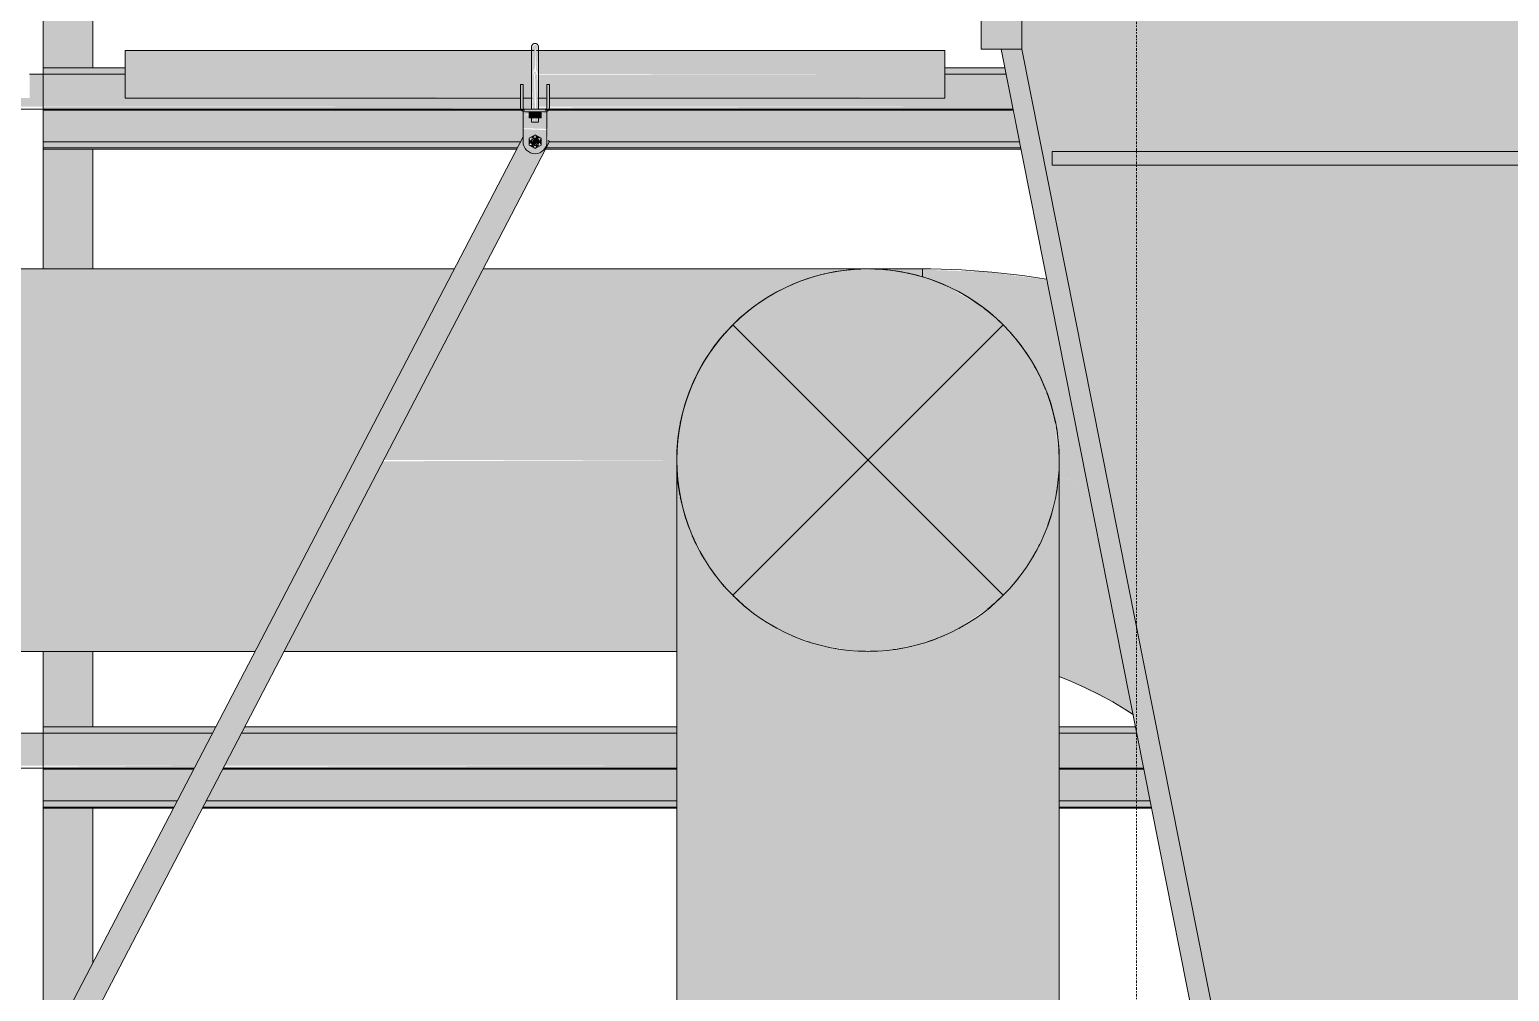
# Model space of a CAD drawing. Header units: inches. Extents: x -55396 to -733, y -290 to 853.
# Drawn here: x -16096.1 to -15987.8, y 225.1 to 295.5 of the extents above; entities that cross this region are included whole.
import ezdxf

# ---------------------------------------------------------------- set-up
doc = ezdxf.new("R2010")
doc.units = ezdxf.units.IN
doc.header["$MEASUREMENT"] = 0
doc.linetypes.add('Dash Dot 3_16_', pattern=[0.3125, 0.1875, -0.0625, 0, -0.0625])
for name, color, linetype, lineweight in [('A-ANNO-SYMB', 150, 'Continuous', 9), ('A-GLAZ-CWMG', 51, 'Continuous', 9), ('L-SITE-WALL', 31, 'Continuous', 9), ('M-HVAC-DUCT', 70, 'Continuous', 9), ('M-HVAC-DUCT-ANNO', 70, 'Continuous', 9), ('Q-SPCQ', 91, 'Continuous', 9), ('S-BEAM', 12, 'Continuous', 9)]:
    doc.layers.add(name, color=color, linetype=linetype, lineweight=lineweight)

# ---------------------------------------------------------------- blocks, each defined once
blk = doc.blocks.new('Basketball_Backstop-Performance_Sports_Systems-3103-Ceiling_Hung - 27_-0_ to 27_-11 7_8_-706978-Section 1')
at = {"layer": 'Q-SPCQ'}
h = blk.add_hatch(color=256, dxfattribs=at)
h.paths.add_polyline_path([(22269.5, 292.25), (22269.8, 292.32), (22269.67, 292.48), (22269.55, 292.32)], flags=0)
h.paths.add_polyline_path([(22269.46, 292.25), (22269.5, 292.25), (22269.5, 292.34)], flags=0)
h.paths.add_polyline_path([(22239.68, 292.25), (22269.46, 292.25), (22269.44, 294), (22239.68, 293.94), (22239.68, 292.7)], flags=0)
h.paths.add_polyline_path([(22269.89, 292.25), (22299.68, 292.25), (22299.68, 294), (22269.88, 293.94), (22269.89, 292.47)], flags=0)
for points in [[(22269.46, 292.25), (22269.68, 292.73), (22269.68, 294.44), (22269.44, 294.19), (22269.47, 293.88), (22269.47, 292.73)], [(22269.89, 292.25), (22269.86, 294.26), (22269.68, 294.44), (22269.75, 292.58), (22269.86, 292.34)], [(22269.68, 289.06), (22269.68, 289.5), (22269.24, 289.5), (22269.24, 289.06)], [(22269.68, 289.06), (22270.12, 289.06), (22270.12, 289.5), (22269.68, 289.5)], [(22269.8, 288.31), (22270.55, 288.31), (22270.55, 289.25), (22270.12, 289.25), (22270.12, 289.06), (22269.92, 289.06), (22269.85, 288.75), (22269.44, 288.75), (22269.44, 289.06), (22269.24, 289.06), (22269.24, 289.25), (22268.8, 289.25), (22268.8, 288.31), (22269.8, 288.31)], [(22268.91, 288.18), (22270.55, 288.25), (22270.55, 288.31), (22268.8, 288.25), (22268.8, 288.18)], [(22269.61, 287.07), (22269.92, 287.25), (22269.92, 287.38), (22269.74, 287.55), (22269.61, 287.55), (22269.44, 287.25)]]:
    blk.add_hatch(color=256, dxfattribs=at).paths.add_polyline_path(points, flags=0)
h = blk.add_hatch(color=256, dxfattribs=at)
h.paths.add_polyline_path([(22239.68, 290.5), (22268.62, 290.56), (22268.62, 291), (22268.8, 291), (22268.8, 290.5), (22269.44, 290.56), (22269.44, 292.25), (22239.68, 292.25), (22239.68, 290.56)], flags=0)
h.paths.add_polyline_path([(22270.74, 290.5), (22299.68, 290.56), (22299.68, 292.25), (22269.92, 292.19), (22269.92, 290.5), (22270.55, 290.56), (22270.55, 291), (22270.74, 291), (22270.74, 290.53)], flags=0)
h = blk.add_hatch(color=256, dxfattribs=at)
h.paths.add_polyline_path([(22269.61, 288.75), (22269.68, 288.75), (22269.61, 289.06), (22269.44, 289.06), (22269.5, 288.75), (22269.55, 288.75)], flags=0)
h.paths.add_polyline_path([(22269.54, 289.69), (22269.68, 289.69), (22269.61, 292.25), (22269.44, 292.25), (22269.5, 289.69)], flags=0)
h = blk.add_hatch(color=256, dxfattribs=at)
h.paths.add_polyline_path([(22269.74, 288.75), (22269.92, 288.75), (22269.85, 289.06), (22269.68, 289.06), (22269.68, 288.75)], flags=0)
h.paths.add_polyline_path([(22269.82, 289.69), (22269.92, 289.69), (22269.85, 292.25), (22269.68, 292.25), (22269.76, 289.69), (22269.8, 289.69)], flags=0)
h = blk.add_hatch(color=256, dxfattribs=at)
h.paths.add_polyline_path([(22268.93, 289.5), (22270.43, 289.5), (22270.43, 289.69), (22268.93, 289.69)], flags=0)
h.paths.add_polyline_path([(22270.74, 289.81), (22270.74, 291), (22270.55, 291), (22270.55, 289.81)], flags=0)
h.paths.add_polyline_path([(22268.8, 289.81), (22268.8, 291), (22268.62, 291), (22268.62, 289.81)], flags=0)
h = blk.add_hatch(color=256, dxfattribs=at)
h.paths.add_polyline_path([(22270.55, 289.25), (22270.55, 289.49), (22270.12, 289.4), (22270.12, 289.25)], flags=0)
h.paths.add_polyline_path([(22268.91, 289.25), (22269.24, 289.33), (22269.24, 289.49), (22268.8, 289.4), (22268.8, 289.25)], flags=0)
h = blk.add_hatch(color=256, dxfattribs=at)
h.paths.add_polyline_path([(22269.68, 286.44), (22270.12, 286.55), (22270.44, 286.88), (22270.55, 287.31), (22270.55, 288.18), (22268.8, 288.18), (22268.83, 287.09), (22269.06, 286.69), (22269.45, 286.47)], flags=0)
h.paths.add_polyline_path([(22269.68, 286.81), (22269.75, 287.04), (22269.62, 286.95)], flags=0)
h.paths.add_polyline_path([(22269.24, 287.57), (22269.43, 287.44), (22269.43, 287.54), (22269.35, 287.55)], flags=0)
h.paths.add_polyline_path([(22270.12, 287.57), (22269.92, 287.46), (22270.02, 287.43), (22270.09, 287.53)], flags=0)
h.paths.add_polyline_path([(22270.12, 287.06), (22269.93, 287.19), (22269.93, 287.08), (22270, 287.07)], flags=0)
h.paths.add_polyline_path([(22269.68, 286.81), (22269.24, 287.12), (22269.31, 287.6), (22269.68, 287.82), (22270.12, 287.57), (22270.04, 287.02), (22269.73, 286.84)], flags=0)
h.paths.add_polyline_path([(22269.24, 287.06), (22269.44, 287.17), (22269.33, 287.18), (22269.27, 287.1)], flags=0)
h.paths.add_polyline_path([(22269.57, 287.57), (22269.75, 287.64), (22269.68, 287.82), (22269.58, 287.6)], flags=0)
h = blk.add_hatch(color=256, dxfattribs=at)
h.paths.add_polyline_path([(22191.6, 135.4), (22270.72, 287.35), (22270.55, 287.39), (22270.5, 287.03), (22270.25, 286.66), (22269.9, 286.47), (22269.43, 286.47), (22269.06, 286.69), (22268.83, 287.12), (22268.76, 287.58), (22190.55, 137.37), (22191.44, 137.3), (22191.73, 137.12), (22191.96, 136.7), (22191.96, 136.27), (22191.69, 135.85), (22191.34, 135.65), (22191.19, 135.62), (22191.57, 135.42)], flags=0)
h.paths.add_polyline_path([(22191.15, 136.22), (22191.34, 136.33), (22191.24, 136.75), (22191.04, 136.77), (22190.86, 136.61), (22190.86, 136.39), (22191.14, 136.23)], flags=0)
h.paths.add_polyline_path([(22191.18, 136.26), (22190.87, 136.5), (22190.92, 136.61), (22191.12, 136.74), (22191.21, 136.69), (22191.31, 136.39), (22191.19, 136.27)], flags=0)
h.paths.add_polyline_path([(22269.68, 287.03), (22269.88, 287.11), (22269.95, 287.35), (22269.85, 287.53), (22269.43, 287.44), (22269.41, 287.24), (22269.58, 287.05), (22269.61, 287.04)], flags=0)
h.paths.add_polyline_path([(22269.61, 287.07), (22269.48, 287.32), (22269.68, 287.55), (22269.82, 287.48), (22269.92, 287.31), (22269.88, 287.22), (22269.66, 287.1)], flags=0)
h = blk.add_hatch(color=256, dxfattribs=at)
h.paths.add_polyline_path([(22270.12, 287.06), (22270.12, 287.57), (22269.93, 287.31)], flags=0)
h.paths.add_polyline_path([(22269.68, 286.81), (22270.02, 287.07), (22269.79, 287.07), (22269.74, 286.95)], flags=0)
h.paths.add_polyline_path([(22269.24, 287.06), (22269.43, 287.31), (22269.24, 287.57)], flags=0)
h.paths.add_polyline_path([(22269.68, 286.81), (22269.55, 287.1), (22269.24, 287.06), (22269.61, 286.84)], flags=0)
h.paths.add_polyline_path([(22269.68, 287.82), (22269.34, 287.55), (22269.56, 287.55), (22269.62, 287.68)], flags=0)
h.paths.add_polyline_path([(22269.8, 287.53), (22270.12, 287.57), (22269.68, 287.82), (22269.79, 287.55)], flags=0)
for p, q in [((22269.62, 294), (22239.68, 294)), ((22239.68, 292.25), (22239.68, 294)), ((22299.68, 294), (22269.79, 294)), ((22299.68, 294), (22299.68, 292.25)), ((22239.68, 290.5), (22239.68, 292.25)), ((22268.8, 291.5), (22268.62, 291.5)), ((22268.62, 291), (22268.62, 291.5)), ((22268.62, 291.5), (22268.62, 291.37)), ((22268.8, 291.5), (22268.62, 291.5)), ((22268.8, 291.37), (22268.8, 291.5)), ((22268.8, 291.5), (22268.8, 291)), ((22269.43, 292.25), (22269.43, 289.69)), ((22269.93, 289.69), (22269.93, 292.25)), ((22270.74, 291.5), (22270.55, 291.5)), ((22270.55, 291), (22270.55, 291.5)), ((22270.55, 291.5), (22270.55, 291.37)), ((22270.74, 291.5), (22270.55, 291.5)), ((22270.74, 291.37), (22270.74, 291.5)), ((22270.74, 291.5), (22270.74, 291)), ((22299.68, 292.25), (22299.68, 290.5)), ((22239.68, 290.5), (22268.62, 290.5)), ((22268.62, 291.35), (22268.62, 291)), ((22268.62, 289.81), (22268.62, 291)), ((22268.8, 291), (22268.8, 291.35)), ((22268.8, 291), (22268.8, 289.81)), ((22268.8, 290.5), (22269.46, 290.5)), ((22269.43, 290.5), (22269.43, 289.69)), ((22269.89, 290.5), (22270.55, 290.5)), ((22269.93, 289.69), (22269.93, 290.5)), ((22270.55, 291.35), (22270.55, 291)), ((22270.55, 291), (22270.55, 289.81)), ((22270.74, 291), (22270.74, 291.35)), ((22270.74, 289.81), (22270.74, 291)), ((22270.74, 290.5), (22299.68, 290.5)), ((22268.91, 289.5), (22268.8, 289.5)), ((22268.8, 289.25), (22268.8, 289.5)), ((22268.8, 289.5), (22268.8, 289.49)), ((22270.43, 289.69), (22268.93, 289.69)), ((22268.93, 289.5), (22270.43, 289.5)), ((22269.24, 289.5), (22269.24, 289.06)), ((22269.43, 289.5), (22269.43, 288.75)), ((22269.68, 289.06), (22269.68, 289.5)), ((22269.93, 288.75), (22269.93, 289.5)), ((22270.12, 289.5), (22270.12, 289.06)), ((22270.55, 289.5), (22270.43, 289.5)), ((22270.55, 289.49), (22270.55, 289.5)), ((22270.55, 289.5), (22270.55, 289.25)), ((22268.8, 288.31), (22268.8, 289.25)), ((22268.8, 288.18), (22268.8, 288.31)), ((22268.8, 287.31), (22268.8, 288.18)), ((22269.68, 289.06), (22269.24, 289.06)), ((22269.68, 288.75), (22269.44, 288.75)), ((22270.12, 289.06), (22269.68, 289.06)), ((22269.92, 288.75), (22269.68, 288.75)), ((22270.55, 289.25), (22270.55, 288.31)), ((22270.55, 288.31), (22270.55, 288.18)), ((22270.55, 288.18), (22270.55, 287.31)), ((22268.8, 287.66), (22190.51, 137.37)), ((22191.6, 135.4), (22270.75, 287.33)), ((22269.68, 287.82), (22269.24, 287.57)), ((22269.24, 287.57), (22269.24, 287.06)), ((22270.12, 287.57), (22269.68, 287.82)), ((22270.12, 287.06), (22270.12, 287.57)), ((22270.63, 287.39), (22270.75, 287.33)), ((22269.24, 287.06), (22269.68, 286.81)), ((22269.68, 286.81), (22270.12, 287.06))]:
    blk.add_line(p, q, dxfattribs=at)
at = {"layer": 'Q-SPCQ', "flags": 128}
for points in [[(22269.43, 294.25), (22269.43, 294.26), (22269.43, 294.27), (22269.43, 294.28), (22269.43, 294.29), (22269.43, 294.3), (22269.43, 294.31), (22269.44, 294.32), (22269.44, 294.33), (22269.44, 294.34), (22269.45, 294.35), (22269.45, 294.36), (22269.46, 294.37), (22269.46, 294.37), (22269.47, 294.38), (22269.47, 294.39), (22269.48, 294.4), (22269.48, 294.41), (22269.49, 294.41), (22269.5, 294.42), (22269.5, 294.43), (22269.51, 294.44), (22269.52, 294.44), (22269.53, 294.45), (22269.53, 294.45), (22269.54, 294.46), (22269.55, 294.47), (22269.56, 294.47), (22269.57, 294.48), (22269.58, 294.48), (22269.59, 294.48), (22269.6, 294.49), (22269.61, 294.49), (22269.62, 294.49), (22269.63, 294.49), (22269.64, 294.5), (22269.65, 294.5), (22269.66, 294.5), (22269.67, 294.5), (22269.68, 294.5), (22269.68, 294.5)], [(22269.43, 293.97), (22269.43, 294.01), (22269.43, 294.05), (22269.43, 294.08), (22269.43, 294.11), (22269.43, 294.14), (22269.43, 294.17), (22269.43, 294.19), (22269.43, 294.21), (22269.43, 294.22), (22269.43, 294.23), (22269.43, 294.24), (22269.43, 294.25), (22269.43, 294.25)], [(22269.43, 294.25), (22269.43, 294.25), (22269.43, 294.24), (22269.43, 294.24), (22269.43, 294.22), (22269.43, 294.21), (22269.43, 294.19), (22269.43, 294.17), (22269.43, 294.15), (22269.43, 294.12), (22269.43, 294.09), (22269.43, 294.06), (22269.43, 294.02), (22269.43, 293.99), (22269.43, 293.94), (22269.43, 293.9), (22269.43, 293.85), (22269.43, 293.81), (22269.43, 293.75), (22269.43, 293.7), (22269.43, 293.64), (22269.43, 293.58), (22269.43, 293.52), (22269.43, 293.46), (22269.43, 293.4), (22269.43, 293.33), (22269.43, 293.26), (22269.43, 293.19), (22269.43, 293.12), (22269.43, 293.05), (22269.43, 292.97), (22269.43, 292.9), (22269.43, 292.82), (22269.43, 292.75), (22269.43, 292.67), (22269.43, 292.59), (22269.43, 292.51), (22269.43, 292.43), (22269.43, 292.35), (22269.43, 292.27), (22269.43, 292.25)], [(22269.68, 294.5), (22269.69, 294.5), (22269.7, 294.5), (22269.71, 294.5), (22269.72, 294.5), (22269.73, 294.5), (22269.74, 294.49), (22269.75, 294.49), (22269.76, 294.49), (22269.77, 294.48), (22269.78, 294.48), (22269.78, 294.48), (22269.79, 294.47), (22269.8, 294.47), (22269.81, 294.46), (22269.82, 294.46), (22269.83, 294.45), (22269.84, 294.44), (22269.84, 294.44), (22269.85, 294.43), (22269.86, 294.42), (22269.86, 294.42), (22269.87, 294.41), (22269.88, 294.4), (22269.88, 294.39), (22269.89, 294.39), (22269.89, 294.38), (22269.9, 294.37), (22269.9, 294.36), (22269.91, 294.35), (22269.91, 294.34), (22269.91, 294.33), (22269.92, 294.32), (22269.92, 294.31), (22269.92, 294.3), (22269.92, 294.29), (22269.93, 294.28), (22269.93, 294.27), (22269.93, 294.26), (22269.93, 294.25), (22269.93, 294.25)], [(22269.93, 292.25), (22269.93, 292.33), (22269.93, 292.41), (22269.93, 292.49), (22269.93, 292.57), (22269.93, 292.65), (22269.93, 292.73), (22269.93, 292.8), (22269.93, 292.88), (22269.93, 292.95), (22269.93, 293.03), (22269.93, 293.1), (22269.93, 293.17), (22269.93, 293.24), (22269.93, 293.31), (22269.93, 293.38), (22269.93, 293.44), (22269.93, 293.51), (22269.93, 293.57), (22269.93, 293.63), (22269.93, 293.68), (22269.93, 293.74), (22269.93, 293.79), (22269.93, 293.84), (22269.93, 293.89), (22269.93, 293.93), (22269.93, 293.97), (22269.93, 294.01), (22269.93, 294.05), (22269.93, 294.08), (22269.93, 294.11), (22269.93, 294.14), (22269.93, 294.17), (22269.93, 294.19), (22269.93, 294.21), (22269.93, 294.22), (22269.93, 294.23), (22269.93, 294.24), (22269.93, 294.25), (22269.93, 294.25)], [(22269.93, 294.25), (22269.93, 294.25), (22269.93, 294.24), (22269.93, 294.24), (22269.93, 294.22), (22269.93, 294.21), (22269.93, 294.19), (22269.93, 294.17), (22269.93, 294.15), (22269.93, 294.12), (22269.93, 294.09), (22269.93, 294.06), (22269.93, 294.02), (22269.93, 293.99)]]:
    blk.add_lwpolyline(points, dxfattribs=at)
at = {"layer": 'Q-SPCQ'}
for centre, radius, start, end in [((22268.93, 289.81), 0.312, 180, 270), ((22268.93, 289.81), 0.125, 180, 270), ((22270.43, 289.81), 0.313, 270, 0), ((22270.43, 289.81), 0.125, 270, 0), ((22269.68, 287.31), 0.875, 180, 0), ((22269.68, 287.31), 0.281, 135, 165), ((22269.68, 287.31), 0.281, 195, 225), ((22269.68, 287.31), 0.25, 0, 180), ((22269.68, 287.31), 0.25, 120, 180), ((22269.68, 287.31), 0.25, 180, 195), ((22269.68, 287.31), 0.25, 180, 0), ((22269.68, 287.31), 0.281, 75, 105), ((22269.68, 287.31), 0.25, 75, 105), ((22269.68, 287.31), 0.25, 255, 330), ((22269.68, 287.31), 0.281, 15, 45), ((22269.68, 287.31), 0.281, 315, 345), ((22269.68, 287.31), 0.25, 0, 15), ((22269.68, 287.31), 0.25, 345, 0), ((22269.68, 287.31), 0.281, 255, 285)]:
    blk.add_arc(centre, radius, start, end, dxfattribs=at)
blk = doc.blocks.new('Round Elbow - 1_5 D-870650-Section 1')
at = {"layer": 'M-HVAC-DUCT'}
h = blk.add_hatch(color=256, dxfattribs=at)
h.paths.add_polyline_path([(22294.05, 250), (22294.74, 250.06), (22293.37, 250.06)], flags=0)
h.paths.add_polyline_path([(22295.9, 250.16), (22296.48, 250.21), (22296.17, 250.21)], flags=0)
h.paths.add_polyline_path([(22298.36, 250.72), (22298.84, 250.84), (22298.65, 250.83)], flags=0)
h.paths.add_polyline_path([(22300.68, 251.7), (22301.05, 251.88), (22301.62, 252.28)], flags=0)
h.paths.add_polyline_path([(22302.79, 253.09), (22303.05, 253.28), (22302.8, 253.1)], flags=0)
h.paths.add_polyline_path([(22304.61, 254.83), (22304.78, 255), (22304.72, 254.98)], flags=0)
h.paths.add_polyline_path([(22306.08, 256.87), (22306.25, 257.16), (22306.23, 257.16)], flags=0)
h.paths.add_polyline_path([(22307.17, 259.13), (22307.21, 259.21), (22307.18, 259.16)], flags=0)
h.paths.add_polyline_path([(22280.3, 261.44), (22280.07, 264.12), (22280.06, 263.89), (22280.27, 261.57)], flags=0)
h.paths.add_polyline_path([(22307.84, 261.55), (22307.88, 262.05), (22307.84, 261.57)], flags=0)
h.paths.add_polyline_path([(22297.2, 277.59), (22296.48, 277.79), (22295.9, 277.84)], flags=0)
h.paths.add_polyline_path([(22294.74, 277.94), (22294.05, 278), (22294.28, 277.94), (22294.39, 277.94)], flags=0)
h = blk.add_hatch(color=256, dxfattribs=at)
h.paths.add_polyline_path([(22296.48, 222), (22308.05, 222), (22308.05, 263.89), (22307.81, 261.36), (22307.12, 258.94), (22305.97, 256.63), (22304.41, 254.57), (22302.5, 252.83), (22300.3, 251.47), (22297.89, 250.53), (22295.35, 250.06), (22294.05, 250), (22294.05, 222)], flags=0)
h.paths.add_polyline_path([(22306.72, 257.63), (22306.72, 257.63), (22306.74, 257.69)], flags=0)
blk.add_hatch(color=256, dxfattribs=at).paths.add_polyline_path([(22291.62, 222), (22294.05, 222), (22294.05, 250), (22291.62, 250.21), (22289.26, 250.84), (22287.05, 251.88), (22285.05, 253.28), (22283.33, 255), (22281.74, 257.41), (22280.88, 259.27), (22280.22, 262.05), (22280.05, 263.08), (22280.05, 222), (22289.26, 222)], flags=0)
for p, q in [((22294.05, 222), (22280.05, 222)), ((22308.05, 222), (22294.05, 222))]:
    blk.add_line(p, q, dxfattribs=at)
at = {"layer": 'M-HVAC-DUCT', "flags": 128}
for points in [[(22280.05, 264), (22280.06, 264.56), (22280.1, 265.12), (22280.15, 265.68), (22280.23, 266.23), (22280.33, 266.78), (22280.45, 267.33), (22280.6, 267.87), (22280.76, 268.4), (22280.95, 268.93), (22281.16, 269.45), (22281.39, 269.96), (22281.63, 270.46), (22281.9, 270.96), (22282.19, 271.44), (22282.5, 271.9), (22282.82, 272.36), (22283.17, 272.8), (22283.53, 273.23), (22283.91, 273.64), (22284.3, 274.04), (22284.71, 274.43), (22285.13, 274.79), (22285.57, 275.14), (22286.02, 275.47), (22286.49, 275.78), (22286.97, 276.07), (22287.45, 276.35), (22287.95, 276.6), (22288.46, 276.84), (22288.98, 277.05), (22289.51, 277.24), (22290.04, 277.41), (22290.58, 277.56), (22291.12, 277.69), (22291.67, 277.8), (22292.23, 277.88), (22292.78, 277.94), (22293.34, 277.98), (22293.9, 278), (22294.05, 278)], [(22294.05, 278), (22294.61, 277.99), (22295.17, 277.96), (22295.35, 277.94)], [(22295.39, 277.93), (22295.73, 277.9), (22296.28, 277.82), (22296.83, 277.72), (22297.38, 277.6), (22297.85, 277.47)], [(22297.96, 277.44), (22298.46, 277.29), (22298.98, 277.1), (22299.5, 276.89), (22300.02, 276.67), (22300.23, 276.56)], [(22300.37, 276.49), (22300.52, 276.42), (22301.01, 276.15), (22301.49, 275.86), (22301.96, 275.55), (22302.41, 275.23)], [(22302.57, 275.11), (22302.86, 274.89), (22303.28, 274.53), (22303.7, 274.15), (22304.1, 273.75), (22304.33, 273.51)], [(22304.48, 273.34), (22304.84, 272.92), (22305.19, 272.48), (22305.52, 272.03), (22305.83, 271.56), (22305.9, 271.46)], [(22306.02, 271.26), (22306.13, 271.09), (22306.4, 270.6), (22306.65, 270.1), (22306.89, 269.59), (22307.06, 269.17)], [(22307.15, 268.93), (22307.29, 268.55), (22307.47, 268.01), (22307.61, 267.47), (22307.74, 266.93), (22307.79, 266.71)], [(22307.85, 266.38), (22307.93, 265.83), (22308, 265.27), (22308.03, 264.71), (22308.05, 264.15)], [(22280.05, 222), (22280.05, 223.68), (22280.05, 225.36), (22280.05, 227.03), (22280.05, 228.69), (22280.05, 230.34), (22280.05, 231.98), (22280.05, 233.61), (22280.05, 235.21), (22280.05, 236.8), (22280.05, 238.36), (22280.05, 239.89), (22280.05, 241.39), (22280.05, 242.87), (22280.05, 244.31), (22280.05, 245.71), (22280.05, 247.08), (22280.05, 248.41), (22280.05, 249.69), (22280.05, 250.93), (22280.05, 252.13), (22280.05, 253.28), (22280.05, 254.37), (22280.05, 255.42), (22280.05, 256.41), (22280.05, 257.34), (22280.05, 258.22), (22280.05, 259.04), (22280.05, 259.8), (22280.05, 260.51), (22280.05, 261.15), (22280.05, 261.72), (22280.05, 262.24), (22280.05, 262.69), (22280.05, 263.07), (22280.05, 263.39), (22280.05, 263.64), (22280.05, 263.83), (22280.05, 263.95), (22280.05, 264), (22280.05, 264)], [(22308.05, 263.87), (22308.05, 263.7), (22308.05, 263.46), (22308.05, 263.16), (22308.05, 262.8), (22308.05, 262.36), (22308.05, 261.87), (22308.05, 261.31), (22308.05, 260.68), (22308.05, 260), (22308.05, 259.25), (22308.05, 258.45), (22308.05, 257.58), (22308.05, 256.66), (22308.05, 255.69), (22308.05, 254.66), (22308.05, 253.58), (22308.05, 252.44), (22308.05, 251.26), (22308.05, 250.03), (22308.05, 248.76), (22308.05, 247.44), (22308.05, 246.09), (22308.05, 244.69), (22308.05, 243.26), (22308.05, 241.8), (22308.05, 240.3), (22308.05, 238.77), (22308.05, 237.22), (22308.05, 235.64), (22308.05, 234.04), (22308.05, 232.42), (22308.05, 230.79), (22308.05, 229.14), (22308.05, 227.48), (22308.05, 225.81), (22308.05, 224.13), (22308.05, 222.45), (22308.05, 222)]]:
    blk.add_lwpolyline(points, dxfattribs=at)
at = {"layer": 'M-HVAC-DUCT'}
for start, end in [(97.4415, 103.2388), (90, 92.8079), (87.1921, 90), (76.9547, 82.4057), (117.9724, 124.2319), (107.7018, 113.708), (66.7308, 72.0262), (56.5236, 61.6656), (128.2525, 134.8424), (46.3391, 51.3211), (138.5417, 145.6081), (36.1912, 40.9904), (148.8392, 156.7086), (26.1167, 30.6719), (159.1443, 168.8052), (16.254, 20), (169.4369, 180), (7.8561, 10), (180, 190.6825), (191.1948, 200.8557), (350, 351.9743), (340, 343.746), (203.2914, 211.1608), (329.3281, 333.8833), (214.3919, 221.4583), (319.0096, 323.8088), (225.1576, 231.7475), (308.7427, 313.6609), (235.7681, 242.0276), (298.3344, 303.4764), (246.292, 252.2982), (256.7612, 262.5585), (277.5943, 283.0453), (287.9738, 293.2692), (267.1921, 270), (270, 272.8079)]:
    blk.add_arc((22294.05, 264), 14, start, end, dxfattribs=at)
blk = doc.blocks.new('Round Elbow - 1_5 D-V299-Section 1')
at = {"layer": 'M-HVAC-DUCT'}
for points in [[(22310.12, 262.19), (22307.14, 277.21), (22302.64, 277.79), (22298.05, 277.94), (22298.05, 277.4), (22300.68, 276.3), (22301.44, 275.85), (22303.38, 274.4), (22304.78, 273), (22306.18, 271), (22307.21, 268.79), (22307.84, 266.43), (22308.05, 263.08), (22308.06, 262.74), (22308.19, 262.71)], [(22313.47, 245.3), (22310.12, 262.19), (22308.05, 262.74), (22308.05, 248.11), (22308.81, 247.85), (22312.05, 246.25), (22313.06, 245.58)]]:
    blk.add_hatch(color=256, dxfattribs=at).paths.add_polyline_path(points, flags=0)
blk.add_line((22298.05, 277.45), (22298.05, 278), dxfattribs=at)
at = {"layer": 'M-HVAC-DUCT', "flags": 128}
for points in [[(22307.13, 277.25), (22305.36, 277.52), (22303.13, 277.77), (22300.9, 277.93), (22298.66, 278), (22298.05, 278)], [(22308.05, 248.15), (22308.96, 247.79), (22309.98, 247.33), (22310.98, 246.84), (22311.97, 246.3), (22312.93, 245.72), (22313.46, 245.38)]]:
    blk.add_lwpolyline(points, dxfattribs=at)
blk = doc.blocks.new('Rectangular Mullion - Profile_Polycarbonate_right-1166475-Section 1')
at = {"layer": 'A-GLAZ-CWMG'}
h = blk.add_hatch(color=256, dxfattribs=at)
h.paths.add_polyline_path([(22233.68, 0), (22237.3, 0), (22237.3, 4), (22233.68, 4)], flags=0)
h.paths.add_polyline_path([(22233.68, 28.5), (22237.3, 28.5), (22237.3, 31.5), (22233.68, 31.5), (22233.68, 30.84)], flags=0)
h.paths.add_polyline_path([(22237.3, 32.5), (22237.3, 34.88), (22233.68, 34.88), (22233.68, 32.5), (22236.92, 32.5)], flags=0)
h.paths.add_polyline_path([(22236.96, 37.12), (22237.3, 37.12), (22237.3, 45.52), (22233.68, 45.52), (22233.68, 37.12), (22236.43, 37.12)], flags=0)
h.paths.add_polyline_path([(22233.68, 51.48), (22237.3, 51.48), (22237.3, 93.77), (22233.68, 93.77), (22233.68, 76.46)], flags=0)
h.paths.add_polyline_path([(22233.68, 99.73), (22237.3, 99.73), (22237.3, 142.02), (22233.68, 142.02), (22233.68, 115.53)], flags=0)
h.paths.add_polyline_path([(22233.68, 147.98), (22237.3, 147.98), (22237.3, 190.27), (22233.68, 190.27), (22233.68, 154.6)], flags=0)
h.paths.add_polyline_path([(22237.3, 196.23), (22237.3, 223.13), (22233.68, 216.18), (22233.68, 196.23)], flags=0)
h.paths.add_polyline_path([(22233.68, 220.23), (22237.3, 227.19), (22237.3, 238.52), (22233.68, 238.52), (22233.68, 232.74)], flags=0)
h.paths.add_polyline_path([(22237.3, 244.48), (22237.3, 250), (22233.68, 250), (22233.68, 244.48)], flags=0)
h.paths.add_polyline_path([(22233.68, 278), (22237.3, 278), (22237.3, 286.77), (22233.68, 286.77), (22233.68, 281.58)], flags=0)
h.paths.add_polyline_path([(22237.3, 292.73), (22237.3, 308.13), (22233.68, 308.77), (22233.68, 292.73), (22235.02, 292.73)], flags=0)
h.paths.add_polyline_path([(22234.63, 350.85), (22233.68, 351.84), (22233.68, 350.89)], flags=0)
for p, q in [((22237.3, 292.73), (22237.3, 308.13)), ((22237.3, 278), (22237.3, 286.77)), ((22237.3, 244.48), (22237.3, 250)), ((22237.3, 227.19), (22237.3, 238.52))]:
    blk.add_line(p, q, dxfattribs=at)
blk = doc.blocks.new('columns and girder2 - one-1108489-Section 1')
at = {"layer": 'S-BEAM'}
h = blk.add_hatch(color=256, dxfattribs=at)
h.paths.add_polyline_path([(21155.3, -6), (21155.3, -6), (21153.8, -6)], flags=0)
h.paths.add_polyline_path([(22359.55, -6), (22359.55, -6), (22358.05, -6)], flags=0)
h.paths.add_polyline_path([(21135.8, -6), (21135.8, -6), (21134.3, -6)], flags=0)
h.paths.add_polyline_path([(22358.08, 0), (22359.55, 0), (22359.55, 98.25), (22358.8, 98.25), (22358.8, 194.5), (22359.55, 194.5), (22359.55, 336.13), (22358.44, 336.15), (22358.44, 335.8), (22358.05, 335.8), (22358.05, 324.3), (22358.44, 324.3), (22358.44, 323.95), (22358.05, 323.95), (22358.05, 0)], flags=0)
h.paths.add_polyline_path([(22340.05, 0), (22340.05, 119), (22305.31, 294.08), (22303.8, 294.08), (22338.55, 118.85), (22338.55, 0), (22339.98, 0)], flags=0)
h.paths.add_polyline_path([(21155.3, 0), (21155.3, 118.86), (21193.29, 323.84), (21191.77, 323.84), (21153.8, 119), (21153.87, 0)], flags=0)
h.paths.add_polyline_path([(21135.05, 0), (21135.8, 0), (21135.8, 387.12), (21134.3, 387.19), (21134.3, 146.25), (21135.05, 146.25), (21135.05, 37.38)], flags=0)
h = blk.add_hatch(color=256, dxfattribs=at)
h.paths.add_polyline_path([(22358.05, -6), (22358.05, -6), (22340.05, -6)], flags=0)
h.paths.add_polyline_path([(22357.19, 0), (22358.05, 0), (22358.05, 285.6), (22307.55, 285.6), (22307.55, 286.6), (22358.05, 286.6), (22358.05, 323.95), (22354.43, 323.95), (22354.43, 324.3), (22355.79, 324.3), (22356.19, 324.53), (22356.32, 324.83), (22356.24, 335.46), (22356.16, 335.65), (22355.79, 335.8), (22354.43, 335.8), (22354.43, 336.15), (22358.05, 336.2), (22305.33, 338.39), (22305.33, 294.08), (22340.05, 118.85), (22340.05, 0)], flags=0)
h.paths.add_polyline_path([(21153.8, 0), (21153.8, 119), (21191.77, 323.84), (21191.62, 323.84), (21191.62, 384.8), (21135.8, 387.12), (21135.8, 325.09), (21188.62, 325.09), (21188.62, 324.09), (21135.8, 324.09), (21135.8, 0), (21136.67, 0)], flags=0)
h.paths.add_polyline_path([(22302.33, 298.06), (22302.33, 338.52), (22010.5, 350.68), (22009.3, 321.88), (22123.34, 329.96), (22297.96, 298.84)], flags=0)
h.paths.add_polyline_path([(22006.29, 321.79), (22007.5, 350.8), (21645.58, 365.88), (21643.96, 326.96), (22006.07, 321.79)], flags=0)
h.paths.add_polyline_path([(22358.05, 324.3), (22358.02, 335.8), (22357.08, 335.8), (22356.71, 335.65), (22356.55, 335.12), (22356.63, 324.65), (22356.71, 324.46), (22357.08, 324.3)], flags=0)
h.paths.add_polyline_path([(21640.96, 327.17), (21642.58, 366.01), (21194.62, 384.59), (21194.62, 329.63), (21403.33, 358.96), (21640.73, 327.2)], flags=0)
h = blk.add_hatch(color=256, dxfattribs=at)
h.paths.add_polyline_path([(22302.33, 294.08), (22305.33, 294.08), (22305.33, 339.4), (22302.33, 339.52), (22302.33, 310.89)], flags=0)
h.paths.add_polyline_path([(22009.06, 316.25), (22010.54, 351.68), (22007.54, 351.8), (22006.07, 316.38)], flags=0)
h.paths.add_polyline_path([(21643.73, 321.47), (21645.62, 366.88), (21642.62, 367.01), (21640.73, 321.59)], flags=0)
h.paths.add_polyline_path([(21191.62, 323.84), (21194.62, 323.84), (21194.62, 385.67), (21191.62, 385.8), (21191.62, 336.59)], flags=0)
h = blk.add_hatch(color=256, dxfattribs=at)
h.paths.add_polyline_path([(22358.05, 285.6), (22358.05, 286.6), (22307.55, 286.6), (22307.55, 285.6), (22336.69, 285.6)], flags=0)
h.paths.add_polyline_path([(21174.68, 324.09), (21188.62, 324.09), (21188.62, 325.09), (21135.8, 325.09), (21135.8, 324.09)], flags=0)
for p, q in [((22302.33, 339.52), (22302.33, 294.08)), ((22305.33, 294.08), (22305.33, 339.4)), ((22302.33, 294.08), (22305.33, 294.08)), ((22303.8, 294.08), (22338.55, 118.85)), ((22340.05, 119), (22305.33, 294.08)), ((22358.05, 286.6), (22307.55, 286.6)), ((22307.55, 286.6), (22307.55, 285.6)), ((22307.55, 285.6), (22358.05, 285.6))]:
    blk.add_line(p, q, dxfattribs=at)
blk = doc.blocks.new('Girt_Z - 10_D-1118713-Section 1')
at = {"layer": 'S-BEAM'}
h = blk.add_hatch(color=256, dxfattribs=at)
h.paths.add_polyline_path([(22081.48, 241.63), (22078.35, 244), (21871.55, 244), (21871.55, 241.63), (22065.56, 241.63)], flags=0)
h.paths.add_polyline_path([(21407.08, 241.63), (21622.3, 241.63), (21622.3, 244), (21389.05, 244), (21389.05, 241.63)], flags=0)
h.paths.add_polyline_path([(22365.74, 241.63), (22369.55, 241.63), (22369.55, 244), (22359.66, 243.95), (22359.66, 241.63)], flags=0)
h.paths.add_polyline_path([(21630.3, 241.63), (21680.15, 241.63), (21679.39, 244), (21630.3, 244), (21630.3, 242.51)], flags=0)
h.paths.add_polyline_path([(21683.42, 241.63), (21708.75, 241.63), (21708.75, 244), (21682.66, 244)], flags=0)
h.paths.add_polyline_path([(22314.2, 241.63), (22313.73, 244), (22308.05, 244), (22308.05, 241.63)], flags=0)
h.paths.add_polyline_path([(21715.37, 241.63), (21740.7, 241.63), (21741.45, 244), (21715.37, 244), (21715.37, 242.51)], flags=0)
h.paths.add_polyline_path([(21756.5, 241.63), (21863.55, 241.63), (21863.55, 244), (21744.72, 244), (21743.97, 241.63), (21756.36, 241.63)], flags=0)
h.paths.add_polyline_path([(22280.05, 241.63), (22280.05, 244), (22248.17, 244), (22246.94, 241.63), (22278.59, 241.63)], flags=0)
h.paths.add_polyline_path([(22244.82, 241.63), (22246.06, 244), (22185.08, 244), (22185.01, 241.63), (22239.86, 241.63)], flags=0)
h.paths.add_polyline_path([(22081.89, 241.63), (22104.8, 241.63), (22104.8, 244), (22078.76, 244)], flags=0)
h.paths.add_polyline_path([(22178.37, 241.63), (22178.37, 244), (22148.09, 244), (22146.37, 241.63), (22162.39, 241.63)], flags=0)
h.paths.add_polyline_path([(22112.8, 241.63), (22145.99, 241.63), (22147.71, 244), (22112.8, 244), (22112.8, 242.51)], flags=0)
h = blk.add_hatch(color=256, dxfattribs=at)
h.paths.add_polyline_path([(22312.05, 244), (22313.73, 244), (22313.63, 244.48), (22308.05, 244.48), (22308.05, 244)], flags=0)
h.paths.add_polyline_path([(22248.17, 244), (22280.05, 244), (22280.05, 244.48), (22248.42, 244.48)], flags=0)
h.paths.add_polyline_path([(22239.86, 244), (22246.06, 244), (22246.31, 244.48), (22233.68, 244.48), (22233.68, 244)], flags=0)
h.paths.add_polyline_path([(22359.55, 244), (22360.13, 244.48), (22359.55, 244.48)], flags=0)
h.paths.add_polyline_path([(22360.13, 244), (22369.55, 244), (22369.55, 244.48), (22360.2, 244.4), (22359.72, 244)], flags=0)
h = blk.add_hatch(color=256, dxfattribs=at)
h.paths.add_polyline_path([(22239.86, 241.45), (22244.74, 241.48), (22244.82, 241.63), (22233.68, 241.55), (22233.68, 241.45)], flags=0)
h.paths.add_polyline_path([(22314.24, 241.45), (22314.2, 241.63), (22308.05, 241.63), (22308.05, 241.45)], flags=0)
h.paths.add_polyline_path([(22369.55, 241.45), (22369.55, 241.63), (22369.37, 241.55), (22369.37, 241.45)], flags=0)
h.paths.add_polyline_path([(22280.05, 241.45), (22280.05, 241.63), (22246.9, 241.55), (22246.84, 241.45), (22278.59, 241.45)], flags=0)
h.paths.add_polyline_path([(22359.55, 241.45), (22359.74, 241.47), (22359.66, 241.63), (22359.55, 241.55), (22359.55, 241.45)], flags=0)
h = blk.add_hatch(color=256, dxfattribs=at)
h.paths.add_polyline_path([(22308.06, 239.05), (22314.7, 239.08), (22314.25, 241.37), (22308.05, 241.37), (22308.05, 239.05)], flags=0)
h.paths.add_polyline_path([(22245.59, 239.05), (22280.05, 239.08), (22280.05, 241.37), (22246.8, 241.37)], flags=0)
h.paths.add_polyline_path([(22239.86, 239.05), (22243.48, 239.05), (22244.69, 241.37), (22233.68, 241.37), (22233.68, 239.05)], flags=0)
h = blk.add_hatch(color=256, dxfattribs=at)
h.paths.add_polyline_path([(22259.23, 238.6), (22280.05, 238.63), (22280.05, 239.05), (22245.59, 239.05), (22245.36, 238.6)], flags=0)
h.paths.add_polyline_path([(22314.8, 238.6), (22314.71, 239.05), (22308.05, 239.05), (22308.05, 238.6)], flags=0)
h.paths.add_polyline_path([(22239.86, 238.6), (22243.25, 238.6), (22243.48, 239.05), (22233.68, 239.05), (22233.68, 238.6)], flags=0)
blk.add_hatch(color=256, dxfattribs=at).paths.add_polyline_path([(22314.82, 238.52), (22314.8, 238.6), (22308.05, 238.52)], flags=0)
for p, q in [((22185.08, 244), (22246.06, 244)), ((22233.68, 244.48), (22246.31, 244.48)), ((22248.17, 244), (22280.05, 244)), ((22248.42, 244.48), (22280.05, 244.48)), ((22308.05, 244.48), (22313.63, 244.48)), ((22308.05, 244), (22313.73, 244)), ((22185, 241.45), (22244.73, 241.45)), ((22233.68, 241.37), (22244.69, 241.37)), ((22246.8, 241.37), (22280.05, 241.37)), ((22246.84, 241.45), (22280.05, 241.45)), ((22308.05, 241.45), (22314.24, 241.45)), ((22308.05, 241.37), (22314.25, 241.37)), ((22233.68, 239.05), (22243.48, 239.05)), ((22233.68, 238.6), (22243.25, 238.6)), ((22233.68, 238.52), (22243.2, 238.52)), ((22245.32, 238.52), (22280.05, 238.52)), ((22245.36, 238.6), (22280.05, 238.6)), ((22245.59, 239.05), (22280.06, 239.05)), ((22308.05, 239.05), (22314.71, 239.05)), ((22308.05, 238.6), (22314.8, 238.6)), ((22308.05, 238.52), (22314.82, 238.52))]:
    blk.add_line(p, q, dxfattribs=at)
blk = doc.blocks.new('Girt_Z - 10_D-1118378-Section 1')
at = {"layer": 'S-BEAM'}
h = blk.add_hatch(color=256, dxfattribs=at)
h.paths.add_polyline_path([(22303.38, 292.25), (22304.16, 292.25), (22304.06, 292.73), (22299.68, 292.67), (22299.68, 292.25)], flags=0)
h.paths.add_polyline_path([(22235.02, 292.25), (22239.68, 292.25), (22239.68, 292.73), (22233.68, 292.73), (22233.68, 292.25)], flags=0)
h.paths.add_polyline_path([(22359.55, 292.25), (22360.13, 292.73), (22359.55, 292.73)], flags=0)
h.paths.add_polyline_path([(22360.13, 292.25), (22369.55, 292.25), (22369.55, 292.73), (22360.2, 292.65), (22359.72, 292.25)], flags=0)
h = blk.add_hatch(color=256, dxfattribs=at)
h.paths.add_polyline_path([(22112.8, 289.88), (22183.62, 289.88), (22183.62, 290.5), (22136.68, 290.56), (22136.68, 292.25), (22112.8, 292.25), (22112.8, 291.35)], flags=0)
h.paths.add_polyline_path([(22360.13, 289.88), (22369.55, 289.88), (22369.55, 292.25), (22359.66, 292.2), (22359.66, 289.88)], flags=0)
h.paths.add_polyline_path([(22185.74, 289.88), (22268.62, 289.88), (22268.62, 290.5), (22239.68, 290.56), (22239.68, 292.25), (22232.68, 292.25), (22232.68, 290.5), (22185.74, 290.5)], flags=0)
h.paths.add_polyline_path([(22184.18, 289.88), (22184.44, 289.88), (22184.44, 290.5), (22183.8, 290.5), (22183.8, 289.88)], flags=0)
h.paths.add_polyline_path([(22304.63, 289.88), (22304.16, 292.25), (22299.68, 292.25), (22299.68, 290.5), (22270.74, 290.5), (22270.74, 289.88), (22304.62, 289.88)], flags=0)
h.paths.add_polyline_path([(22185.55, 289.88), (22185.55, 290.5), (22184.92, 290.5), (22184.92, 289.88)], flags=0)
h.paths.add_polyline_path([(22270.55, 289.88), (22270.55, 290.5), (22269.92, 290.5), (22269.92, 289.88)], flags=0)
h.paths.add_polyline_path([(22269.44, 289.88), (22269.44, 290.5), (22268.8, 290.5), (22268.8, 289.88), (22268.91, 289.88)], flags=0)
h = blk.add_hatch(color=256, dxfattribs=at)
h.paths.add_polyline_path([(22273.75, 289.7), (22304.66, 289.74), (22304.62, 289.88), (22269.92, 289.81), (22269.92, 289.7)], flags=0)
h.paths.add_polyline_path([(22369.55, 289.7), (22369.55, 289.88), (22369.37, 289.8), (22369.37, 289.7)], flags=0)
h.paths.add_polyline_path([(22359.55, 289.7), (22359.74, 289.72), (22359.66, 289.88), (22359.55, 289.8), (22359.55, 289.7)], flags=0)
h.paths.add_polyline_path([(22233.68, 289.7), (22269.44, 289.75), (22269.44, 289.88), (22233.68, 289.84), (22233.68, 289.71)], flags=0)
h = blk.add_hatch(color=256, dxfattribs=at)
h.paths.add_polyline_path([(22233.68, 287.3), (22268.61, 287.3), (22268.8, 287.66), (22268.8, 289.49), (22268.93, 289.5), (22268.91, 289.62), (22233.68, 289.62)], flags=0)
h.paths.add_polyline_path([(22369.44, 287.3), (22369.44, 289.62), (22359.55, 289.62), (22359.55, 287.3), (22368.98, 287.3)], flags=0)
h.paths.add_polyline_path([(22270.73, 287.3), (22305.14, 287.3), (22304.62, 289.62), (22270.43, 289.62), (22270.43, 289.5), (22270.55, 289.46), (22270.63, 287.39), (22270.75, 287.33)], flags=0)
h.paths.add_polyline_path([(22369.55, 289.62), (22369.55, 289.62), (22369.44, 289.62)], flags=0)
h = blk.add_hatch(color=256, dxfattribs=at)
h.paths.add_polyline_path([(22369.44, 286.85), (22369.55, 286.85), (22369.55, 287.25), (22369.08, 286.85)], flags=0)
h.paths.add_polyline_path([(22235.02, 286.85), (22268.38, 286.85), (22268.61, 287.3), (22233.68, 287.3), (22233.68, 286.85)], flags=0)
h.paths.add_polyline_path([(22270.75, 286.85), (22305.23, 286.85), (22305.14, 287.3), (22270.72, 287.28), (22270.52, 286.85), (22270.72, 286.85)], flags=0)
h.paths.add_polyline_path([(22368.91, 286.85), (22369.44, 287.3), (22359.55, 287.3), (22359.55, 286.85)], flags=0)
for p, q in [((22233.68, 292.73), (22239.68, 292.73)), ((22299.68, 292.73), (22304.06, 292.73)), ((22232.68, 292.25), (22239.68, 292.25)), ((22299.68, 292.25), (22304.16, 292.25)), ((22184.91, 289.7), (22269.44, 289.7)), ((22233.68, 289.62), (22268.91, 289.62)), ((22269.91, 289.7), (22304.67, 289.7)), ((22270.43, 289.62), (22304.68, 289.62)), ((22233.68, 287.3), (22268.61, 287.3)), ((22270.73, 287.3), (22305.14, 287.3)), ((22233.68, 286.85), (22268.38, 286.85)), ((22233.68, 286.77), (22268.34, 286.77)), ((22270.45, 286.77), (22305.25, 286.77)), ((22270.49, 286.85), (22305.23, 286.85))]:
    blk.add_line(p, q, dxfattribs=at)

msp = doc.modelspace()

# ---------------------------------------------------------------- hatches: boundary and pattern name
at = {"layer": 'M-HVAC-DUCT', "lineweight": 5}
h = msp.add_hatch(color=256, dxfattribs=at)
h.paths.add_polyline_path([(-16048.72, 264), (-16048.43, 266.71), (-16047.76, 269.06), (-16046.61, 271.37), (-16045.05, 273.43), (-16043.15, 275.17), (-16040.95, 276.53), (-16038.54, 277.47), (-16036, 277.94), (-16062.89, 278), (-16070.18, 264), (-16049.16, 264)], flags=0)
h.paths.add_polyline_path([(-16072.29, 264), (-16065, 278), (-16142.72, 278), (-16143.12, 264), (-16108.28, 264)], flags=0)
h.paths.add_polyline_path([(-16150.41, 264), (-16150.41, 278), (-16153.92, 277.92), (-16154.08, 277.64), (-16154.66, 277.13), (-16155.44, 276.89), (-16155.92, 276.92), (-16156.34, 277.05), (-16156.58, 277.13), (-16166.13, 264), (-16156.7, 264)], flags=0)
h.paths.add_polyline_path([(-16166.52, 264), (-16156.81, 277.34), (-16157.13, 277.69), (-16157.4, 278), (-16295, 278), (-16276.47, 264), (-16185.12, 264)], flags=0)
h.paths.add_polyline_path([(-16276.89, 264), (-16295.41, 278), (-16573.21, 278), (-16577.67, 264), (-16299.02, 264)], flags=0)
h.paths.add_polyline_path([(-16580.94, 264), (-16576.48, 278), (-16613.4, 278), (-16613.4, 264), (-16611.82, 264)], flags=0)
h.paths.add_polyline_path([(-16620.03, 264), (-16620.03, 278), (-16656.95, 278), (-16652.48, 264), (-16621.5, 264)], flags=0)
h.paths.add_polyline_path([(-16655.76, 264), (-16660.24, 278), (-16938.07, 277.96), (-16956.55, 264), (-16661.02, 264)], flags=0)
h.paths.add_polyline_path([(-16956.96, 264), (-16938.44, 278), (-17076.16, 277.95), (-17076.31, 277.69), (-17076.62, 277.34), (-17066.92, 264), (-16960.42, 264)], flags=0)
h.paths.add_polyline_path([(-17067.31, 264), (-17076.91, 277.13), (-17077.7, 276.89), (-17078.11, 276.9), (-17078.47, 277), (-17078.9, 277.22), (-17079.25, 277.53), (-17079.51, 277.92), (-17079.65, 278), (-17083.03, 277.99), (-17083.03, 264), (-17076.62, 264)], flags=0)
h.paths.add_polyline_path([(-17090.54, 264), (-17090.31, 264), (-17090.79, 278), (-17136.84, 278), (-17136.84, 264), (-17090.79, 264)], flags=0)
h.paths.add_polyline_path([(-16030.72, 277.4), (-16030.72, 278), (-16033.42, 277.94), (-16030.81, 277.44)], flags=0)
h = msp.add_hatch(color=256, dxfattribs=at)
h.paths.add_polyline_path([(-16979.79, 250), (-16975.45, 250.03), (-16956.96, 264), (-17066.92, 264), (-17056.74, 250), (-16999.16, 250)], flags=0)
h.paths.add_polyline_path([(-16258.36, 250), (-16276.89, 264), (-16577.67, 264), (-16582.13, 250), (-16263.21, 250)], flags=0)
h.paths.add_polyline_path([(-16257.95, 250), (-16176.7, 250), (-16166.52, 264), (-16276.47, 264), (-16258.17, 250.17)], flags=0)
h.paths.add_polyline_path([(-17136.84, 250), (-17089.91, 250.01), (-17090.31, 264), (-17136.84, 264), (-17136.84, 250.21)], flags=0)
h.paths.add_polyline_path([(-16613.4, 250), (-16585.41, 250), (-16580.94, 264), (-16613.4, 264), (-16613.4, 250.1)], flags=0)
h.paths.add_polyline_path([(-16176.31, 250), (-16150.41, 250), (-16150.41, 264), (-16166.13, 264), (-16176.18, 250.18)], flags=0)
h.paths.add_polyline_path([(-16975.07, 250), (-16651.29, 250), (-16655.76, 264), (-16956.55, 264), (-16975.03, 250.03)], flags=0)
h.paths.add_polyline_path([(-16620.03, 250), (-16620.03, 264), (-16652.48, 264), (-16648.02, 250), (-16621.5, 250)], flags=0)
h.paths.add_polyline_path([(-17083.03, 250), (-17057.13, 250.02), (-17067.31, 264), (-17083.03, 264), (-17083.03, 250.01)], flags=0)
h.paths.add_polyline_path([(-16142.64, 250), (-16079.59, 250), (-16072.29, 264), (-16143.12, 264), (-16143.52, 250), (-16142.9, 250)], flags=0)
h.paths.add_polyline_path([(-16048.72, 250), (-16048.72, 264), (-16070.23, 263.91), (-16077.47, 250), (-16048.75, 250)], flags=0)
at = {"layer": 'M-HVAC-DUCT-ANNO'}
msp.add_hatch(color=256, dxfattribs=at).paths.add_polyline_path([(-16035.65, 250.06), (-16033.42, 250.06), (-16030.81, 250.56), (-16028.47, 251.47), (-16025.97, 253.1), (-16024.36, 254.57), (-16022.81, 256.63), (-16021.65, 258.94), (-16020.95, 261.43), (-16020.71, 264), (-16021.05, 266.93), (-16021.65, 269.06), (-16022.81, 271.37), (-16024.36, 273.43), (-16026.27, 275.17), (-16028.9, 276.7), (-16030.88, 277.47), (-16033.42, 277.94), (-16036, 277.94), (-16038.54, 277.47), (-16040.95, 276.53), (-16043.15, 275.17), (-16045.05, 273.43), (-16046.61, 271.37), (-16047.76, 269.06), (-16048.47, 266.57), (-16048.71, 264), (-16048.47, 261.43), (-16047.76, 258.94), (-16046.61, 256.63), (-16045.05, 254.57), (-16043.15, 252.83), (-16040.95, 251.47), (-16038.54, 250.53), (-16036, 250.06)], flags=0)

# ---------------------------------------------------------------- linework, layer by layer
at = {"layer": 'A-ANNO-SYMB', "linetype": 'Dash Dot 3_16_'}
msp.add_line((-16015.05, 367.76), (-16015.05, -11.65), dxfattribs=at)
at = {"layer": 'L-SITE-WALL'}
for p, q in [((-16095.09, 278), (-16095.09, 308.77)), ((-16095.09, 220.23), (-16095.09, 250))]:
    msp.add_line(p, q, dxfattribs=at)
at = {"layer": 'M-HVAC-DUCT'}
for p, q in [((-16065, 278), (-16142.72, 278)), ((-16030.72, 278), (-16062.89, 278)), ((-16030.72, 278), (-16030.72, 277.45)), ((-16143.52, 250), (-16079.59, 250)), ((-16077.47, 250), (-16048.71, 250))]:
    msp.add_line(p, q, dxfattribs=at)
at = {"layer": 'M-HVAC-DUCT-ANNO'}
for p, q in [((-16044.61, 273.9), (-16024.81, 254.1)), ((-16024.81, 273.9), (-16044.61, 254.1))]:
    msp.add_line(p, q, dxfattribs=at)
for start, end in [(0, 180), (180, 360)]:
    msp.add_arc((-16034.71, 264), 14, start, end, dxfattribs=at)

# ---------------------------------------------------------------- block references
at = {"layer": 'A-GLAZ-CWMG'}
msp.add_blockref('Rectangular Mullion - Profile_Polycarbonate_right-1166475-Section 1', (-38328.77, 0), dxfattribs=at)
at = {"layer": 'M-HVAC-DUCT'}
for name in ['Round Elbow - 1_5 D-870650-Section 1', 'Round Elbow - 1_5 D-V299-Section 1']:
    msp.add_blockref(name, (-38328.77, 0), dxfattribs=at)
at = {"layer": 'Q-SPCQ'}
msp.add_blockref('Basketball_Backstop-Performance_Sports_Systems-3103-Ceiling_Hung - 27_-0_ to 27_-11 7_8_-706978-Section 1', (-38328.77, 0), dxfattribs=at)
at = {"layer": 'S-BEAM'}
for name in ['columns and girder2 - one-1108489-Section 1', 'Girt_Z - 10_D-1118378-Section 1', 'Girt_Z - 10_D-1118713-Section 1']:
    msp.add_blockref(name, (-38328.77, 0), dxfattribs=at)

doc.saveas('drawing.dxf')
